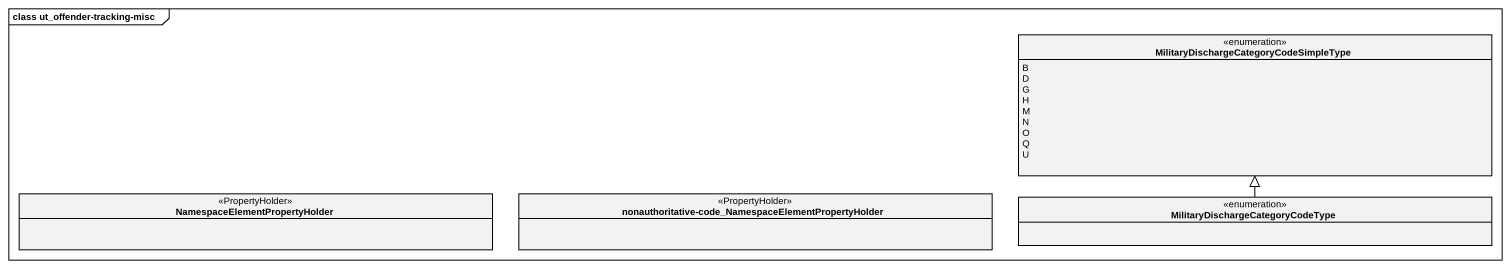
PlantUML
@startuml
mainframe class ut_offender-tracking-misc
hide circle
hide empty members
enum "MilitaryDischargeCategoryCodeSimpleType" as MilitaryDischargeCategoryCod {
  B
  D
  G
  H
  M
  N
  O
  Q
  U
}
class "NamespaceElementPropertyHolder" as NamespaceElementPropertyHold <<PropertyHolder>>
class "nonauthoritative-code_NamespaceElementPropertyHolder" as nonauthoritative_code <<PropertyHolder>>
enum "MilitaryDischargeCategoryCodeType" as MilitaryDischargeCategoryCod_2
MilitaryDischargeCategoryCod_2 -up-|> MilitaryDischargeCategoryCod
@enduml
